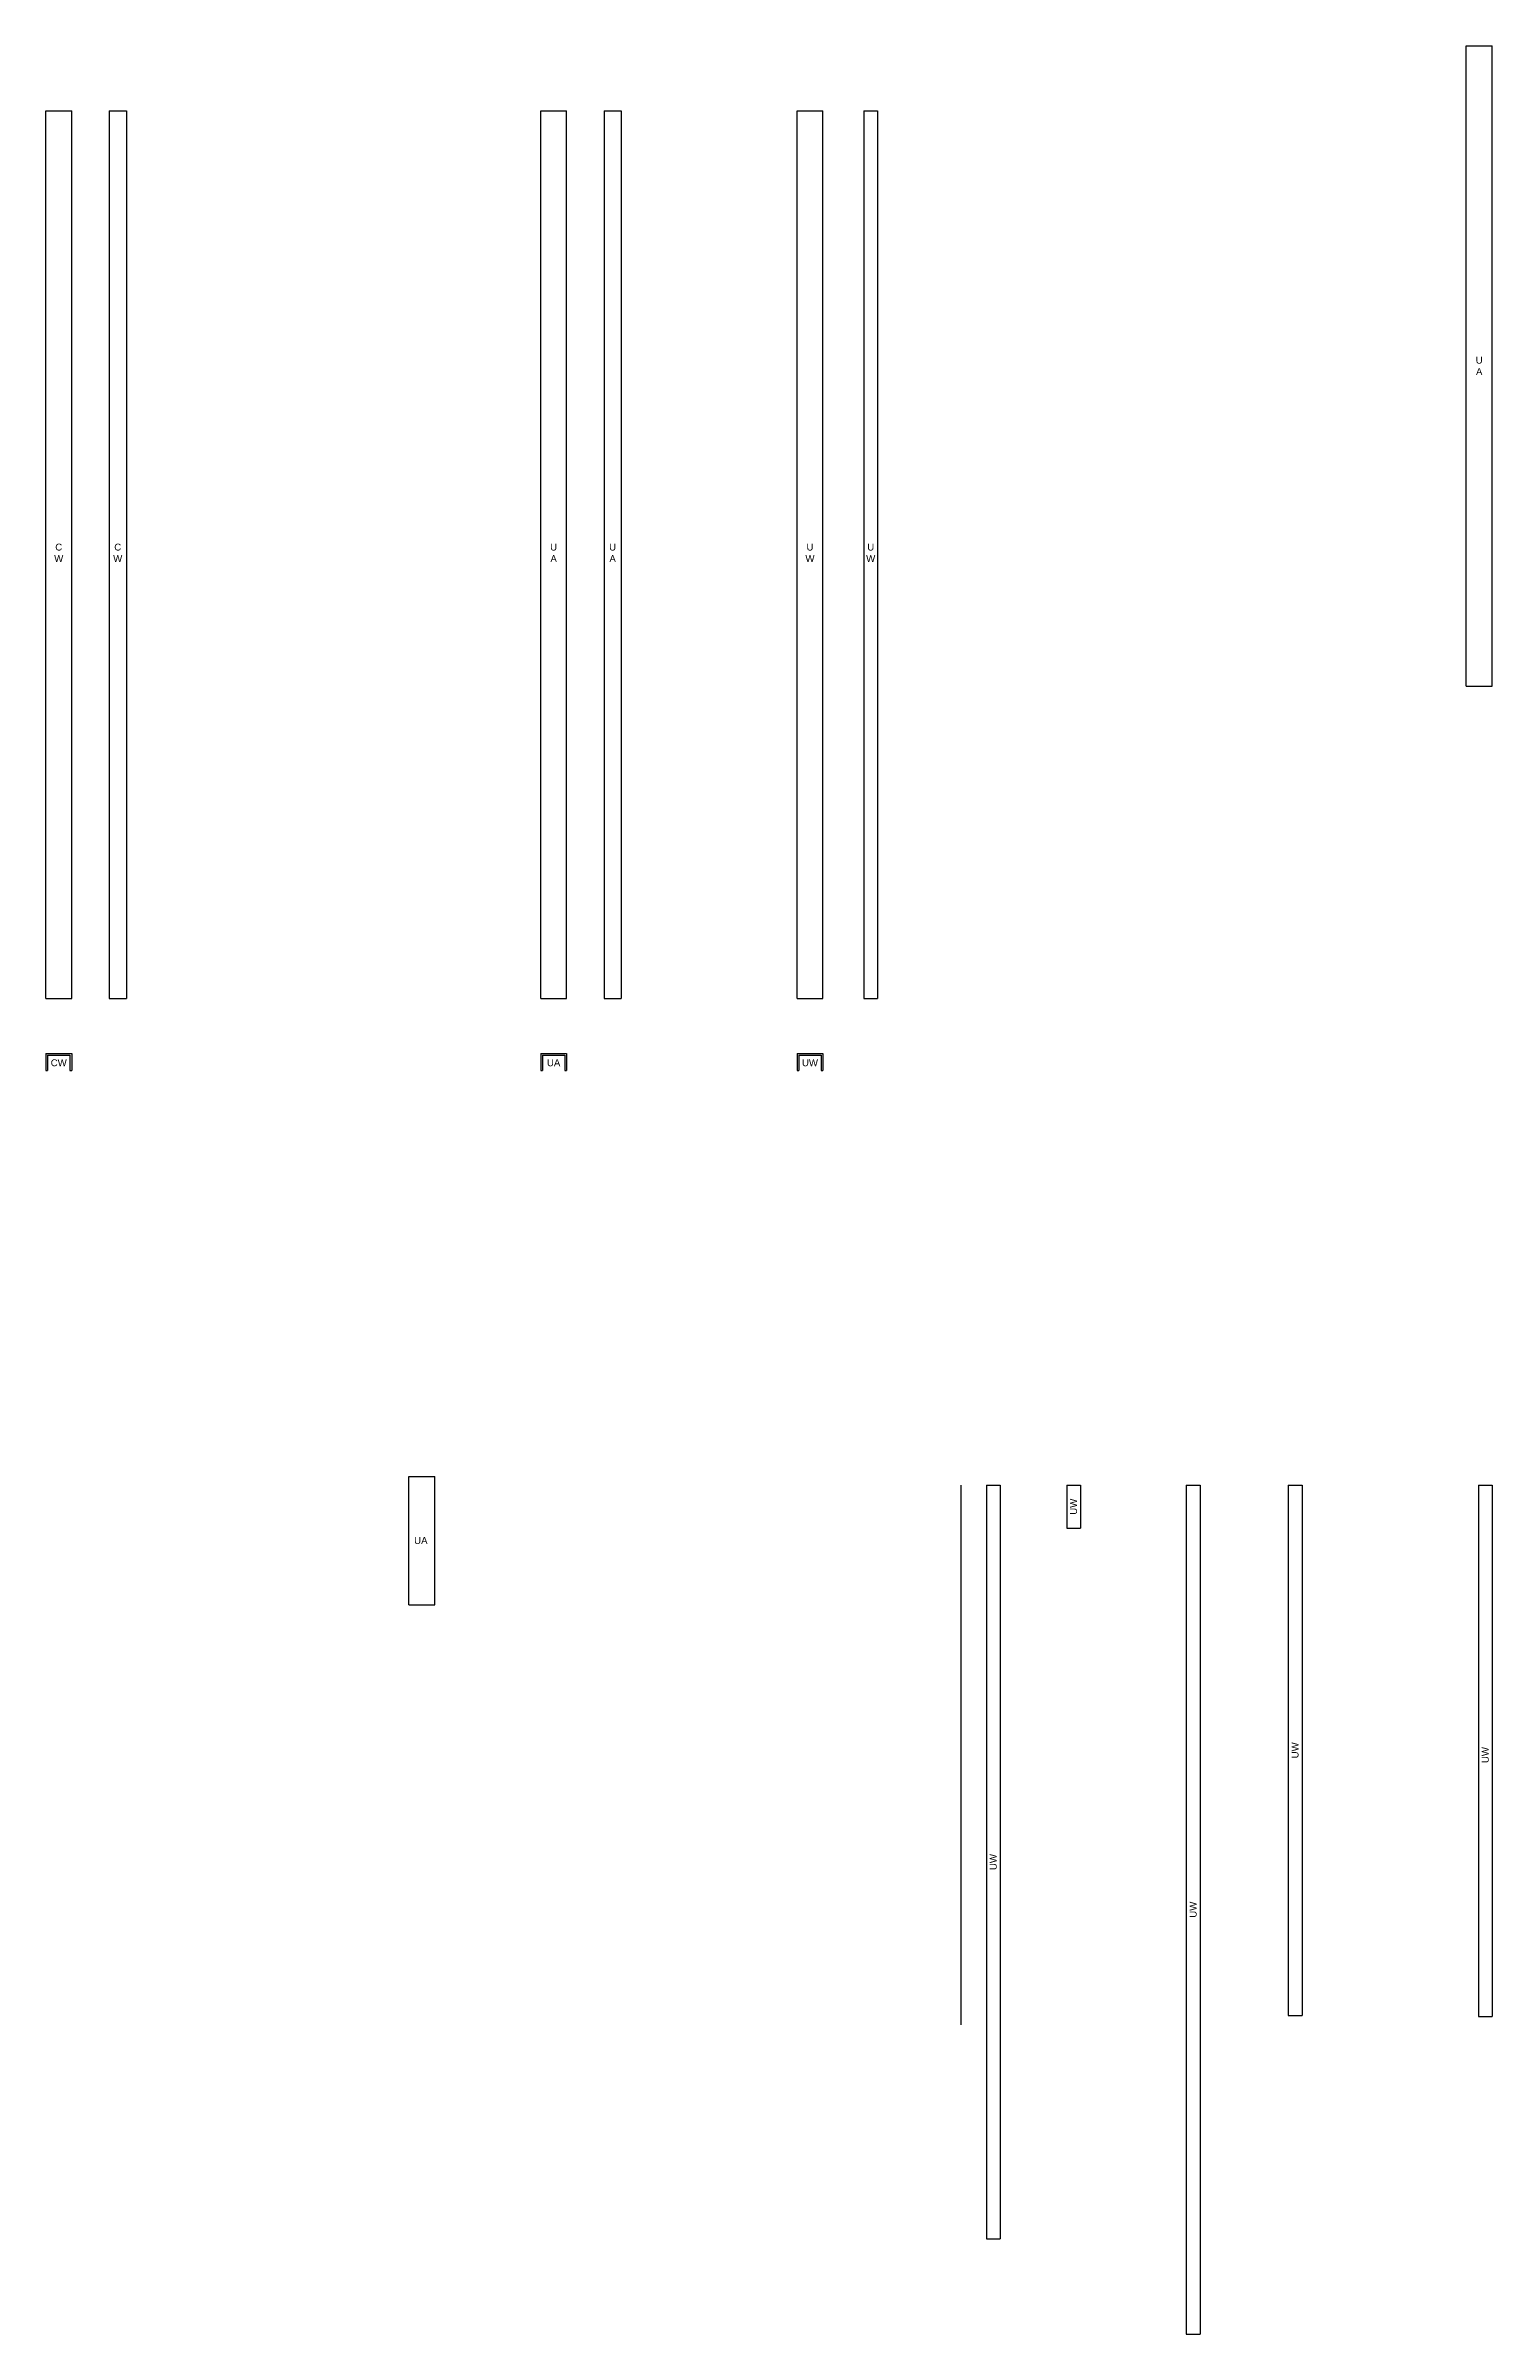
# Model space of a CAD drawing. Header units: millimetres. Extents: x -191 to 6553, y -2393 to 721.
# Drawn here: x 1857 to 2275, y -154 to 509 of the extents above; entities that cross this region are included whole.
import ezdxf

# ---------------------------------------------------------------- set-up
doc = ezdxf.new("R2010")
doc.units = ezdxf.units.MM

msp = doc.modelspace()

# ---------------------------------------------------------------- linework, layer by layer
for p, q in [((2267.95, 323.13), (2267.95, 508.63)), ((2267.95, 508.63), (2275.45, 508.63)), ((2275.45, 323.13), (2275.45, 508.63)), ((1856.51, 232.62), (1856.51, 489.82)), ((1856.51, 489.82), (1864.01, 489.82)), ((1864.01, 232.62), (1864.01, 489.82)), ((1874.85, 489.82), (1879.85, 489.82)), ((1874.85, 489.82), (1874.85, 232.62)), ((1879.85, 489.82), (1879.85, 232.62)), ((1999.86, 232.62), (1999.86, 489.82)), ((1999.86, 489.82), (2007.36, 489.82)), ((2007.36, 232.62), (2007.36, 489.82)), ((2018.2, 489.82), (2023.2, 489.82)), ((2018.2, 489.82), (2018.2, 232.62)), ((2023.2, 489.82), (2023.2, 232.62)), ((2074.11, 232.62), (2074.11, 489.82)), ((2074.11, 489.82), (2081.61, 489.82)), ((2081.61, 232.62), (2081.61, 489.82)), ((2093.45, 489.82), (2097.45, 489.82)), ((2093.45, 489.82), (2093.45, 232.62)), ((2097.45, 489.82), (2097.45, 232.62)), ((2267.95, 323.13), (2275.45, 323.13)), ((1856.51, 232.62), (1864.01, 232.62)), ((1874.85, 232.62), (1879.85, 232.62)), ((1999.86, 232.62), (2007.36, 232.62)), ((2018.2, 232.62), (2023.2, 232.62)), ((2074.11, 232.62), (2081.61, 232.62)), ((2093.45, 232.62), (2097.45, 232.62)), ((1856.51, 216.71), (1856.51, 211.71)), ((1856.51, 216.71), (1864.01, 216.71)), ((1857.01, 216.21), (1857.01, 211.71)), ((1857.01, 216.21), (1863.51, 216.21)), ((1863.51, 216.21), (1863.51, 211.71)), ((1864.01, 216.71), (1864.01, 211.71)), ((1999.86, 216.71), (1999.86, 211.71)), ((1999.86, 216.71), (2007.36, 216.71)), ((2000.36, 216.21), (2000.36, 211.71)), ((2000.36, 216.21), (2006.86, 216.21)), ((2006.86, 216.21), (2006.86, 211.71)), ((2007.36, 216.71), (2007.36, 211.71)), ((2074.11, 216.71), (2074.11, 211.71)), ((2074.11, 216.71), (2081.61, 216.71)), ((2074.61, 216.21), (2074.61, 211.71)), ((2074.61, 216.21), (2081.11, 216.21)), ((2081.11, 216.21), (2081.11, 211.71)), ((2081.61, 216.71), (2081.61, 211.71)), ((1856.51, 211.71), (1857.01, 211.71)), ((1863.51, 211.71), (1864.01, 211.71)), ((1999.86, 211.71), (2000.36, 211.71)), ((2006.86, 211.71), (2007.36, 211.71)), ((2074.11, 211.71), (2074.61, 211.71)), ((2081.11, 211.71), (2081.61, 211.71)), ((1961.65, 56.95), (1961.65, 94.15)), ((1961.65, 94.15), (1969.15, 94.15)), ((1969.15, 56.95), (1969.15, 94.15)), ((2121.57, 91.6), (2121.57, -64.8)), ((2128.96, 91.6), (2132.96, 91.6)), ((2128.96, 91.6), (2128.96, -126.8)), ((2132.96, 91.6), (2132.96, -126.8)), ((2152.21, 91.6), (2156.21, 91.6)), ((2152.21, 91.6), (2152.21, 79.1)), ((2156.21, 91.6), (2156.21, 79.1)), ((2186.86, 91.6), (2190.86, 91.6)), ((2186.86, 91.6), (2186.86, -154.4)), ((2190.86, 91.6), (2190.86, -154.4)), ((2216.38, 91.6), (2220.38, 91.6)), ((2216.38, 91.6), (2216.38, -62.05)), ((2220.38, 91.6), (2220.38, -62.05)), ((2271.47, 91.6), (2275.47, 91.6)), ((2271.47, 91.6), (2271.47, -62.3)), ((2275.47, 91.6), (2275.47, -62.3)), ((2152.21, 79.1), (2156.21, 79.1)), ((1961.65, 56.95), (1969.15, 56.95)), ((2216.38, -62.05), (2220.38, -62.05)), ((2271.47, -62.3), (2275.47, -62.3)), ((2128.96, -126.8), (2132.96, -126.8)), ((2186.86, -154.4), (2190.86, -154.4))]:
    msp.add_line(p, q)

# ---------------------------------------------------------------- texts
at = {"char_height": 2, "attachment_point": 5}
for s, insert, width in [('{\\fArial|b0|i0|c238|p0;U\\PA}', (2271.7, 415.88), 6.5), ('{\\fArial|b0|i0|c238|p0;C\\PW}', (1860.26, 361.72), 6.5), ('{\\fArial|b0|i0|c238|p0;C\\PW}', (1877.35, 361.72), 5), ('{\\fArial|b0|i0|c238|p0;U\\PA}', (2003.61, 361.72), 6.5), ('{\\fArial|b0|i0|c238|p0;U\\PA}', (2020.7, 361.72), 5), ('{\\fArial|b0|i0|c238|p0;U\\PW}', (2077.86, 361.72), 6.5), ('{\\fArial|b0|i0|c238|p0;U\\PW}', (2095.45, 361.72), 4), ('{\\fArial|b0|i0|c238|p0;CW}', (1860.26, 213.96), 6.5), ('{\\fArial|b0|i0|c238|p0;UA}', (2003.61, 213.96), 6.5), ('{\\fArial|b0|i0|c238|p0;UW}', (2077.86, 213.96), 6.5), ('{\\fArial|b0|i0|c238|p0;UA}', (1965.15, 75.55), 7)]:
    msp.add_mtext(s, dxfattribs=dict(at, insert=insert, width=width))
at = {"char_height": 2, "attachment_point": 5, "rotation": 90}
for insert, width in [((2154.21, 85.35), 12.5), ((2218.38, 14.77), 153.65), ((2273.47, 13.4), 156.4), ((2130.96, -17.6), 218.4), ((2188.86, -31.4), 246)]:
    msp.add_mtext('{\\fArial|b0|i0|c238|p0;UW}', dxfattribs=dict(at, insert=insert, width=width))

doc.saveas('drawing.dxf')
